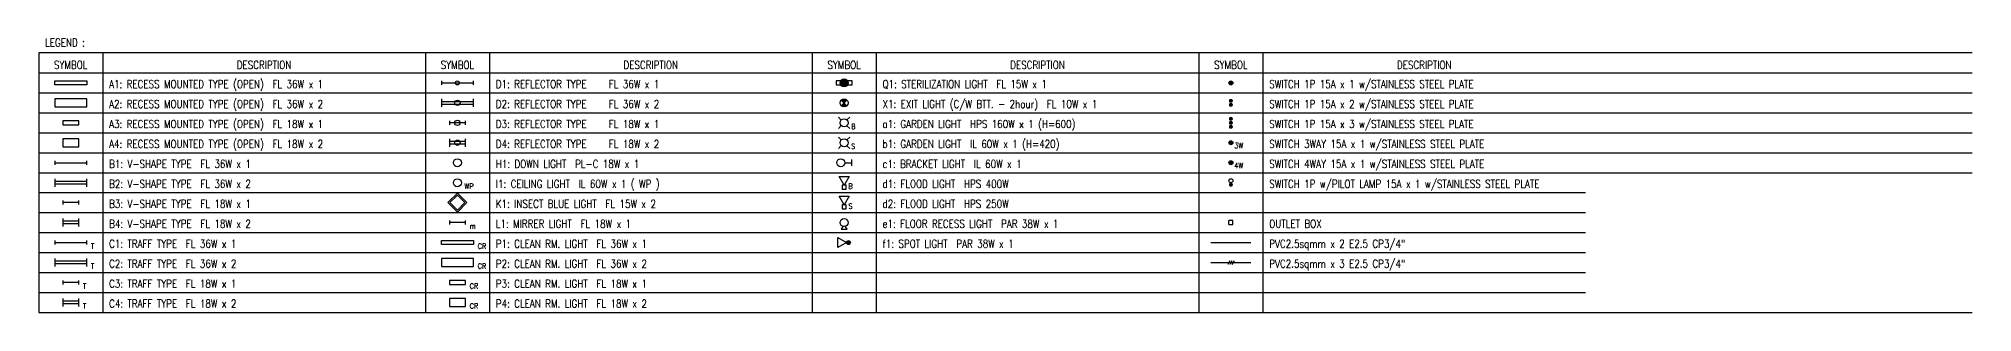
# Model space of a CAD drawing. Extents: x -5343388 to 7033982, y -486386 to 188356.
# Drawn here: x 282709 to 289959, y -197298 to -196269 of the extents above; entities that cross this region are included whole.
import ezdxf
from ezdxf.enums import TextEntityAlignment as Align

# ---------------------------------------------------------------- set-up
doc = ezdxf.new("R2010")
doc.units = 0
doc.header["$MEASUREMENT"] = 0
for name, color, linetype in [('ELE_EXT', 6, 'Continuous'), ('ELE_FRM', 1, 'Continuous'), ('ELE_LTG', 6, 'Continuous'), ('ELE_NOC', 50, 'Continuous'), ('ELE_SW', 4, 'Continuous'), ('ELE_TXT', 50, 'Continuous'), ('ELE_WIRE', 240, 'Continuous')]:
    doc.layers.add(name, color=color, linetype=linetype)
doc.styles.add('HTXT1', font='romans.shx', dxfattribs={"width": 0.8, "bigfont": 'extfont.shx'})

# ---------------------------------------------------------------- blocks, each defined once
blk = doc.blocks.new('EKFL0301')
at = {"color": 0, "linetype": 'ByBlock', "lineweight": -2}
for p, q in [((600, 75), (-600, 75)), ((-600, 75), (-600, -75)), ((600, -75), (600, 75)), ((-600, -75), (600, -75))]:
    blk.add_line(p, q, dxfattribs=at)
blk = doc.blocks.new('EKFL0311')
at = {"color": 0, "linetype": 'ByBlock', "lineweight": -2}
for p, q in [((600, 150), (-600, 150)), ((-600, 150), (-600, -150)), ((600, -150), (600, 150)), ((-600, -150), (600, -150))]:
    blk.add_line(p, q, dxfattribs=at)
blk = doc.blocks.new('V-SHAPE 40-1')
for p, q in [((75, 600), (-75, 600)), ((0, -600), (0, 600)), ((-75, -600), (75, -600))]:
    blk.add_line(p, q)
blk = doc.blocks.new('V-SHAPE 40-2')
for p, q in [((150, 600), (-150, 600)), ((-50, 600), (-50, -600)), ((50, 600), (50, -600)), ((-150, -600), (150, -600))]:
    blk.add_line(p, q)
blk = doc.blocks.new('V-SHAPE 20-2')
for p, q in [((-300, 150), (-300, -150)), ((300, 50), (-300, 50)), ((300, -150), (300, 150)), ((300, -50), (-300, -50))]:
    blk.add_line(p, q)
blk = doc.blocks.new('V-Shape 20-1')
for p, q in [((-300, 75), (-300, -75)), ((300, 0), (-300, 0)), ((300, -75), (300, 75))]:
    blk.add_line(p, q)
blk = doc.blocks.new('Recess Open 20-2 CR')
for p, q in [((-150, 300), (-150, -300)), ((150, 300), (-150, 300)), ((150, -300), (150, 300)), ((-150, -300), (150, -300))]:
    blk.add_line(p, q)
blk = doc.blocks.new('EKFL0261')
at = {"color": 0, "linetype": 'ByBlock', "lineweight": -2}
for p, q in [((300, 75), (-300, 75)), ((-300, 75), (-300, -75)), ((300, -75), (300, 75)), ((-300, -75), (300, -75))]:
    blk.add_line(p, q, dxfattribs=at)
blk = doc.blocks.new('NECMAK08')
at = {"color": 0, "linetype": 'ByBlock', "lineweight": -2}
for p, q in [((0, 3.54), (-3.54, 0)), ((-3.54, 0), (0, -3.54)), ((0, 2.83), (-2.83, 0)), ((-2.83, 0), (0, -2.83)), ((3.54, 0), (0, 3.54)), ((2.83, 0), (0, 2.83)), ((0, -3.54), (3.54, 0)), ((0, -2.83), (2.83, 0))]:
    blk.add_line(p, q, dxfattribs=at)
blk = doc.blocks.new('REFLECTOR 20-2')
for p, q in [((-300, 150), (-300, -150)), ((300, 50), (-300, 50)), ((300, -150), (300, 150)), ((300, -50), (-300, -50))]:
    blk.add_line(p, q)
blk.add_circle((0, 0), 100)
blk = doc.blocks.new('EKLI0011')
at = {"color": 0, "linetype": 'ByBlock', "lineweight": -2}
blk.add_circle((0, 0), 1.5, dxfattribs=at)
blk = doc.blocks.new('REFLECTOR 40-1')
for p, q in [((75, 600), (-75, 600)), ((0, -600), (0, 600)), ((-75, -600), (75, -600))]:
    blk.add_line(p, q)
blk.add_circle((0, 0), 75)
blk = doc.blocks.new('REFLECTOR 40-2')
for p, q in [((150, 600), (-150, 600)), ((-50, -600), (-50, 600)), ((50, -600), (50, 600)), ((-150, -600), (150, -600))]:
    blk.add_line(p, q)
blk.add_circle((0, 0), 100)
blk = doc.blocks.new('REFLECTOR 20-1')
for p, q in [((-300, 75), (-300, -75)), ((300, 0), (-300, 0)), ((300, -75), (300, 75))]:
    blk.add_line(p, q)
blk.add_circle((0, 0), 100)
blk = doc.blocks.new('EKLI0151')
at = {"color": 0, "linetype": 'ByBlock', "lineweight": -2}
for p, q in [((-1.06, -1.06), (1.06, 1.06)), ((1.06, -1.06), (-1.06, 1.06))]:
    blk.add_line(p, q, dxfattribs=at)
blk.add_circle((0, 0), 1.5, dxfattribs=at)
for points in [[(-1.06, 1.06), (-0.75, 1.3), (-0.9, 1.2)], [(0, 0), (-1.06, 1.06), (-0.75, 1.3)], [(0, 0), (-1.06, -1.06), (-0.75, -1.3)], [(-0.75, 1.3), (-0.3, 1.47), (-0.55, 1.4)], [(0, 0), (-0.75, 1.3), (-0.3, 1.47)], [(0, 0), (-0.11, 1.5), (-0.3, 1.47)], [(0, 0), (-0.11, 1.5), (0.07, 1.5)], [(0, 0), (0.07, 1.5), (0.26, 1.48)], [(0, 0), (0.26, 1.48), (0.42, 1.44)], [(0, 0), (0.75, 1.3), (0.42, 1.44)], [(0, 0), (1.06, 1.06), (0.75, 1.3)], [(0, 0), (1.06, -1.06), (0.75, -1.3)], [(0.75, 1.3), (0.42, 1.44), (0.6, 1.37)], [(0.75, 1.3), (1.06, 1.06), (0.92, 1.19)], [(-1.06, -1.06), (-0.75, -1.3), (-0.9, -1.2)], [(0, 0), (-0.75, -1.3), (-0.3, -1.47)], [(-0.75, -1.3), (-0.3, -1.47), (-0.55, -1.4)], [(0, 0), (-0.11, -1.5), (-0.3, -1.47)], [(0, 0), (-0.11, -1.5), (0.07, -1.5)], [(0, 0), (0.26, -1.48), (0.42, -1.44)], [(0, 0), (0.07, -1.5), (0.26, -1.48)], [(0, 0), (0.75, -1.3), (0.42, -1.44)], [(0.75, -1.3), (0.42, -1.44), (0.6, -1.37)], [(0.75, -1.3), (1.06, -1.06), (0.92, -1.19)]]:
    blk.add_solid(points, dxfattribs=at)
blk = doc.blocks.new('EKFL0501')
at = {"color": 0, "linetype": 'ByBlock', "lineweight": -2}
for p, q in [((-129.9, 75), (-300, 75)), ((-300, 75), (-300, -75)), ((300, 75), (129.9, 75)), ((300, -75), (300, 75)), ((-300, -75), (-129.9, -75)), ((129.9, -75), (300, -75))]:
    blk.add_line(p, q, dxfattribs=at)
at = {"color": 0, "linetype": 'ByBlock', "lineweight": -2, "const_width": 150}
blk.add_lwpolyline([(-75, 0, 1), (75, 0, 1)], format="xyb", close=True, dxfattribs=at)
at = {"color": 0, "linetype": 'ByBlock', "lineweight": -2}
blk.add_circle((0, 0), 150, dxfattribs=at)
blk = doc.blocks.new('EP010101')
at = {"color": 0, "linetype": 'ByBlock', "const_width": 0.75}
blk.add_lwpolyline([(-0.375, 0.75, 1), (0.375, 0.75, 1)], format="xyb", close=True, dxfattribs=at)
at = {"color": 0, "lineweight": -2}
blk.add_circle((0, 2.25), 0.75, dxfattribs=at)
blk = doc.blocks.new('EKSW0011')
at = {"color": 0, "linetype": 'ByBlock', "lineweight": -2, "const_width": 0.75}
blk.add_lwpolyline([(-0.375, 0.75, 1), (0.375, 0.75, 1)], format="xyb", close=True, dxfattribs=at)
at = {"linetype": 'Continuous', "lineweight": -2}
blk.add_circle((0, 0.75), 0.75, dxfattribs=at)
blk = doc.blocks.new('ES030100')
at = {"color": 0, "linetype": 'ByBlock', "const_width": 0.75}
for points in [[(-0.375, 3.75, 1), (0.375, 3.75, 1)], [(-0.375, 2.25, 1), (0.375, 2.25, 1)], [(-0.375, 0.75, 1), (0.375, 0.75, 1)]]:
    blk.add_lwpolyline(points, format="xyb", close=True, dxfattribs=at)
blk = doc.blocks.new('ES020100')
at = {"color": 0, "linetype": 'ByBlock', "const_width": 0.75}
for points in [[(-0.375, 2.25, 1), (0.375, 2.25, 1)], [(-0.375, 0.75, 1), (0.375, 0.75, 1)]]:
    blk.add_lwpolyline(points, format="xyb", close=True, dxfattribs=at)
blk = doc.blocks.new('EKHA0501')
at = {"color": 0, "linetype": 'ByBlock', "lineweight": -2}
for p, q in [((-0.75, -0.75), (-0.75, 0.75)), ((0.75, 0.75), (-0.75, 0.75)), ((0.75, -0.75), (0.75, 0.75)), ((-0.75, -0.75), (0.75, -0.75))]:
    blk.add_line(p, q, dxfattribs=at)
blk = doc.blocks.new('GARDEN LIGHT_PL-C_18W-1')
for p, q in [((-1.08, 1.05), (-2.14, 2.11)), ((1.06, 1.06), (2.12, 2.12)), ((-1.06, -1.06), (-2.12, -2.12)), ((1.01, -1.11), (2.08, -2.17))]:
    blk.add_line(p, q)
blk.add_circle((0, 0), 1.5)
blk = doc.blocks.new('Floor_Recess_Light')
at = {"color": 0, "linetype": 'ByBlock', "lineweight": -2}
for p, q in [((-0.5, -1.41), (-1.12, -2.5)), ((-1.12, -2.5), (1.12, -2.5)), ((1.12, -2.5), (0.5, -1.41))]:
    blk.add_line(p, q, dxfattribs=at)
blk.add_circle((0, 0), 1.5, dxfattribs=at)
blk = doc.blocks.new('Bracket Light')
at = {"color": 0, "linetype": 'ByBlock', "lineweight": -2}
for p, q in [((1.5, 0), (4, 0)), ((4, 1.2), (4, -1.2))]:
    blk.add_line(p, q, dxfattribs=at)
blk.add_circle((0, 0), 1.5, dxfattribs=at)
blk = doc.blocks.new('EKHO0491')
at = {"color": 0, "linetype": 'ByBlock', "lineweight": -2}
for p, q in [((0, 1.5), (-1.875, 4.748)), ((-1.875, 4.748), (1.875, 4.748)), ((0.75, 1.5), (-0.75, 1.5)), ((-0.75, 1.5), (-0.75, 0)), ((-0.75, 0), (0.75, 0)), ((1.875, 4.748), (0, 1.5)), ((0.75, 0), (0.75, 1.5))]:
    blk.add_line(p, q, dxfattribs=at)
blk = doc.blocks.new('Spot Light')
at = {"linetype": 'ByBlock', "lineweight": -2}
h = blk.add_hatch(color=0, dxfattribs=at)
edge = h.paths.add_edge_path()
edge.add_arc((-0.75, 0), 0.75, 0, 360)
at = {"color": 0, "linetype": 'ByBlock', "lineweight": -2}
for p, q in [((-4.748, -1.875), (-4.748, 1.875)), ((-4.748, 1.875), (-1.5, 0)), ((-1.5, 0), (-4.748, -1.875))]:
    blk.add_line(p, q, dxfattribs=at)
blk.add_circle((-0.75, 0), 0.75, dxfattribs=at)

msp = doc.modelspace()

# ---------------------------------------------------------------- linework, layer by layer
at = {"layer": 'ELE_FRM'}
for p, q in [((289959.17794, -196323.40193), (282709.17794, -196323.40193)), ((282709.17794, -196323.40193), (282709.17794, -197298.40193)), ((282949.17794, -196323.40193), (282949.17794, -197298.40193)), ((284159.17794, -196323.40193), (284159.17794, -197298.40193)), ((284399.17794, -196323.40193), (284399.17794, -197298.40193)), ((285609.17794, -196323.40193), (285609.17794, -197298.40193)), ((285849.17794, -196323.40193), (285849.17794, -197298.40193)), ((287059.17794, -196323.40193), (287059.17794, -197298.40193)), ((287299.17794, -196323.40193), (287299.17794, -197298.40193)), ((282709.17794, -196398.40193), (289959.17794, -196398.40193)), ((282709.17794, -196473.40193), (289959.17794, -196473.40193)), ((282709.17794, -196548.40193), (289959.17794, -196548.40193)), ((282709.17794, -196623.40193), (289959.17794, -196623.40193)), ((282709.17794, -196698.40193), (289959.17794, -196698.40193)), ((282709.17794, -196773.40193), (289959.17794, -196773.40193)), ((282709.17794, -196848.40193), (288509.17794, -196848.40193)), ((282709.17794, -196923.40193), (288509.17794, -196923.40193)), ((282709.17794, -196998.40193), (288509.17794, -196998.40193)), ((282709.17794, -197073.40193), (288509.17794, -197073.40193)), ((282709.17794, -197148.40193), (288509.17794, -197148.40193)), ((282709.17794, -197223.40193), (288509.17794, -197223.40193)), ((282709.17794, -197298.40193), (289959.17794, -197298.40193))]:
    msp.add_line(p, q, dxfattribs=at)
at = {"layer": 'ELE_NOC'}
for p, q in [((287175.17794, -197103.97373), (287167.17794, -197117.83013)), ((287183.17794, -197103.97373), (287175.17794, -197117.83013)), ((287191.17794, -197103.97373), (287183.17794, -197117.83013))]:
    msp.add_line(p, q, dxfattribs=at)
at = {"layer": 'ELE_WIRE'}
for p, q in [((287104.17794, -197035.90193), (287254.17794, -197035.90193)), ((287104.17794, -197110.90193), (287254.17794, -197110.90193))]:
    msp.add_line(p, q, dxfattribs=at)

# ---------------------------------------------------------------- block references
at = {"layer": 'ELE_EXT', "xscale": 10, "yscale": 10, "zscale": 10}
msp.add_blockref('EKLI0151', (285729.17794, -196510.90193), dxfattribs=at)
at = {"layer": 'ELE_LTG', "yscale": 0.1000000000931323}
for name, p, xscale, zscale, rotation in [('EKFL0301', (282829.17794, -196435.90193), -0.1000000000931323, 0.1, 180), ('REFLECTOR 40-1', (284279.17794, -196435.90193), 0.1000000000931323, 0.1000000000931323, 270), ('REFLECTOR 40-2', (284279.17794, -196510.90193), 0.1000000000931323, 0.1000000000931323, 270), ('Recess Open 20-2 CR', (282829.17794, -196660.90193), 0.1000000000931323, 0.1000000000931323, 270), ('V-SHAPE 40-1', (282829.17794, -196735.90193), 0.1000000000931323, 0.1000000000931323, 270), ('V-SHAPE 40-2', (282829.17794, -196810.90193), 0.1000000000931323, 0.1000000000931323, 270), ('V-SHAPE 40-1', (282829.17794, -197035.90193), 0.1000000000931323, 0.1000000000931323, 270), ('EKFL0301', (284279.17794, -197035.90193), -0.1000000000931323, 0.1, 180), ('V-SHAPE 40-2', (282829.17794, -197110.90193), 0.1000000000931323, 0.1000000000931323, 270), ('Recess Open 20-2 CR', (284279.17794, -197260.90193), 0.1000000000931323, 0.1000000000931323, 270)]:
    msp.add_blockref(name, p, dxfattribs=dict(at, xscale=xscale, zscale=zscale, rotation=rotation))
at = {"layer": 'ELE_LTG'}
for name, p, xscale, yscale, zscale in [('EKFL0501', (285729.17794, -196435.90193), 0.1000000000931323, 0.1000000000931323, 0.1000000000931323), ('EKFL0311', (282829.17794, -196510.90193), 0.1000000000931323, 0.1000000000931323, 0.1000000000931323), ('EKFL0261', (282829.17794, -196585.90193), 0.1000000000931323, 0.1000000000931323, 0.1000000000931323), ('REFLECTOR 20-1', (284279.17794, -196585.90193), 0.1000000000931323, 0.1000000000931323, 0.1000000000931323), ('GARDEN LIGHT_PL-C_18W-1', (285729.17794, -196585.90193), 10, 10, 10), ('REFLECTOR 20-2', (284279.17794, -196660.90193), 0.1000000000931323, 0.1000000000931323, 0.1000000000931323), ('GARDEN LIGHT_PL-C_18W-1', (285729.17794, -196660.90193), 10, 10, 10), ('EKLI0011', (284279.17794, -196735.90193), 10, 10, 10), ('Bracket Light', (285716.67794, -196735.90193), 10, 10, 10), ('EKLI0011', (284279.17794, -196810.90193), 10, 10, 10), ('EKHO0491', (285729.17794, -196834.64193), 10, 10, 10), ('V-Shape 20-1', (282829.17794, -196885.90193), 0.1000000000931323, 0.1000000000931323, 0.1000000000931323), ('NECMAK08', (284279.17794, -196885.90193), 10, 10, 0.1), ('EKHO0491', (285729.17794, -196909.64193), 10, 10, 10), ('V-SHAPE 20-2', (282829.17794, -196960.90193), 0.1000000000931323, 0.1000000000931323, 0.1000000000931323), ('V-Shape 20-1', (284279.17794, -196960.90193), 0.1000000000931323, 0.1000000000931323, 0.1000000000931323), ('Floor_Recess_Light', (285729.17794, -196960.90193), 10, 10, 10), ('Spot Light', (285752.91794, -197035.90193), 10, 10, 10), ('EKFL0311', (284279.17794, -197110.90193), 0.1000000000931323, 0.1000000000931323, 0.1000000000931323), ('V-Shape 20-1', (282829.17794, -197185.90193), 0.1000000000931323, 0.1000000000931323, 0.1000000000931323), ('EKFL0261', (284279.17794, -197185.90193), 0.1000000000931323, 0.1000000000931323, 0.1000000000931323), ('V-SHAPE 20-2', (282829.17794, -197260.90193), 0.1000000000931323, 0.1000000000931323, 0.1000000000931323)]:
    msp.add_blockref(name, p, dxfattribs=dict(at, xscale=xscale, yscale=yscale, zscale=zscale))
at = {"layer": 'ELE_SW', "xscale": 10, "yscale": 10, "zscale": 10, "rotation": 180}
for name, p in [('EKSW0011', (287179.17794, -196428.40193)), ('ES020100', (287179.17794, -196495.90193)), ('EKSW0011', (287179.17794, -196653.40193)), ('EKSW0011', (287179.17794, -196728.40193))]:
    msp.add_blockref(name, p, dxfattribs=at)
at = {"layer": 'ELE_SW', "xscale": 10, "yscale": 10, "zscale": 10}
for name, p in [('ES030100', (287179.17794, -196608.40193)), ('EP010101', (287179.17794, -196825.90193))]:
    msp.add_blockref(name, p, dxfattribs=at)
at = {"layer": 'ELE_WIRE', "xscale": 10, "yscale": 10, "zscale": 10}
msp.add_blockref('EKHA0501', (287179.17794, -196960.90193), dxfattribs=at)

# ---------------------------------------------------------------- texts
at = {"layer": 'ELE_LTG', "style": 'HTXT1', "width": 0.8}
for s, p in [('B', (285755.65786, -196609.3047)), ('S', (285755.65786, -196684.3047)), ('WP', (284305.65786, -196834.3047)), ('B', (285745.57002, -196834.3047)), ('S', (285745.57002, -196909.3047)), ('m', (284325.20564, -196984.3047)), ('T', (282905.20564, -197059.3047)), ('CR', (284355.20564, -197059.3047)), ('T', (282905.20564, -197134.3047)), ('CR', (284355.20564, -197134.3047)), ('T', (282875.20564, -197209.3047)), ('CR', (284325.20564, -197209.3047)), ('T', (282875.20564, -197284.3047)), ('CR', (284325.20564, -197284.3047))]:
    msp.add_text(s, height=20, dxfattribs=at).set_placement(p)
at = {"layer": 'ELE_SW', "style": 'HTXT1', "width": 0.8}
for s, p in [('3W', (287192.2211, -196681.608)), ('4W', (287192.2211, -196756.608))]:
    msp.add_text(s, height=20, dxfattribs=at).set_placement(p)
at = {"layer": 'ELE_TXT', "style": 'HTXT1', "width": 0.8}
for s, p in [('LEGEND :', (282733.17794, -196299.40193)), ('A1: RECESS MOUNTED TYPE (OPEN)  FL 36W x 1', (282973.17794, -196455.40193)), ('D1: REFLECTOR TYPE   FL 36W x 1', (284423.17794, -196455.40193)), ('Q1: STERILIZATION LIGHT  FL 15W x 1', (285873.17794, -196455.40193)), ('SWITCH 1P 15A x 1 w/STAINLESS STEEL PLATE', (287323.17794, -196455.40193)), ('A2: RECESS MOUNTED TYPE (OPEN)  FL 36W x 2', (282973.17794, -196530.40193)), ('D2: REFLECTOR TYPE   FL 36W x 2', (284423.17794, -196530.40193)), ('X1: EXIT LIGHT (C/W BTT. - 2hour)  FL 10W x 1', (285873.17794, -196530.40193)), ('SWITCH 1P 15A x 2 w/STAINLESS STEEL PLATE', (287323.17794, -196530.40193)), ('A3: RECESS MOUNTED TYPE (OPEN)  FL 18W x 1', (282973.17794, -196605.40193)), ('D3: REFLECTOR TYPE   FL 18W x 1', (284423.17794, -196605.40193)), ('a1: GARDEN LIGHT  HPS 160W x 1 (H=600)', (285873.17794, -196605.40193)), ('SWITCH 1P 15A x 3 w/STAINLESS STEEL PLATE', (287323.17794, -196605.40193)), ('A4: RECESS MOUNTED TYPE (OPEN)  FL 18W x 2', (282973.17794, -196680.40193)), ('D4: REFLECTOR TYPE   FL 18W x 2', (284423.17794, -196680.40193)), ('b1: GARDEN LIGHT  IL 60W x 1 (H=420)', (285873.17794, -196680.40193)), ('SWITCH 3WAY 15A x 1 w/STAINLESS STEEL PLATE', (287323.17794, -196680.40193)), ('B1: V-SHAPE TYPE  FL 36W x 1', (282973.17794, -196755.40193)), ('H1: DOWN LIGHT  PL-C 18W x 1', (284423.17794, -196755.40193)), ('c1: BRACKET LIGHT  IL 60W x 1', (285873.17794, -196755.40193)), ('SWITCH 4WAY 15A x 1 w/STAINLESS STEEL PLATE', (287323.17794, -196755.40193)), ('B2: V-SHAPE TYPE  FL 36W x 2', (282973.17794, -196830.40193)), ('I1: CEILING LIGHT  IL 60W x 1 ( WP )', (284423.17794, -196830.40193)), ('d1: FLOOD LIGHT  HPS 400W', (285873.17794, -196830.40193)), ('SWITCH 1P w/PILOT LAMP 15A x 1 w/STAINLESS STEEL PLATE', (287323.17794, -196830.40193)), ('B3: V-SHAPE TYPE  FL 18W x 1', (282973.17794, -196905.40193)), ('K1: INSECT BLUE LIGHT  FL 15W x 2', (284423.17794, -196905.40193)), ('d2: FLOOD LIGHT  HPS 250W', (285873.17794, -196905.40193)), ('B4: V-SHAPE TYPE  FL 18W x 2', (282973.17794, -196980.40193)), ('L1: MIRRER LIGHT  FL 18W x 1', (284423.17794, -196980.40193)), ('e1: FLOOR RECESS LIGHT  PAR 38W x 1', (285873.17794, -196980.40193)), ('OUTLET BOX', (287323.17794, -196980.40193)), ('C1: TRAFF TYPE  FL 36W x 1', (282973.17794, -197055.40193)), ('P1: CLEAN RM. LIGHT  FL 36W x 1', (284423.17794, -197055.40193)), ('f1: SPOT LIGHT  PAR 38W x 1', (285873.17794, -197055.40193)), ('PVC2.5sqmm x 2 E2.5 CP3/4" ', (287323.17794, -197055.40193)), ('C2: TRAFF TYPE  FL 36W x 2', (282973.17794, -197130.40193)), ('P2: CLEAN RM. LIGHT  FL 36W x 2', (284423.17794, -197130.40193)), ('PVC2.5sqmm x 3 E2.5 CP3/4" ', (287323.17794, -197130.40193)), ('C3: TRAFF TYPE  FL 18W x 1', (282973.17794, -197205.40193)), ('P3: CLEAN RM. LIGHT  FL 18W x 1', (284423.17794, -197205.40193)), ('C4: TRAFF TYPE  FL 18W x 2', (282973.17794, -197280.40193)), ('P4: CLEAN RM. LIGHT  FL 18W x 2', (284423.17794, -197280.40193))]:
    msp.add_text(s, height=30, dxfattribs=at).set_placement(p)
for s, p in [('SYMBOL', (282829.17794, -196383.40193)), ('DESCRIPTION', (283554.17794, -196383.40193)), ('SYMBOL', (284279.17794, -196383.40193)), ('DESCRIPTION', (285004.17794, -196383.40193)), ('SYMBOL', (285729.17794, -196383.40193)), ('DESCRIPTION', (286454.17794, -196383.40193)), ('SYMBOL', (287179.17794, -196383.40193)), ('DESCRIPTION', (287904.17794, -196383.40193))]:
    msp.add_text(s, height=30, dxfattribs=at).set_placement(p, align=Align.CENTER)

doc.saveas('drawing.dxf')
